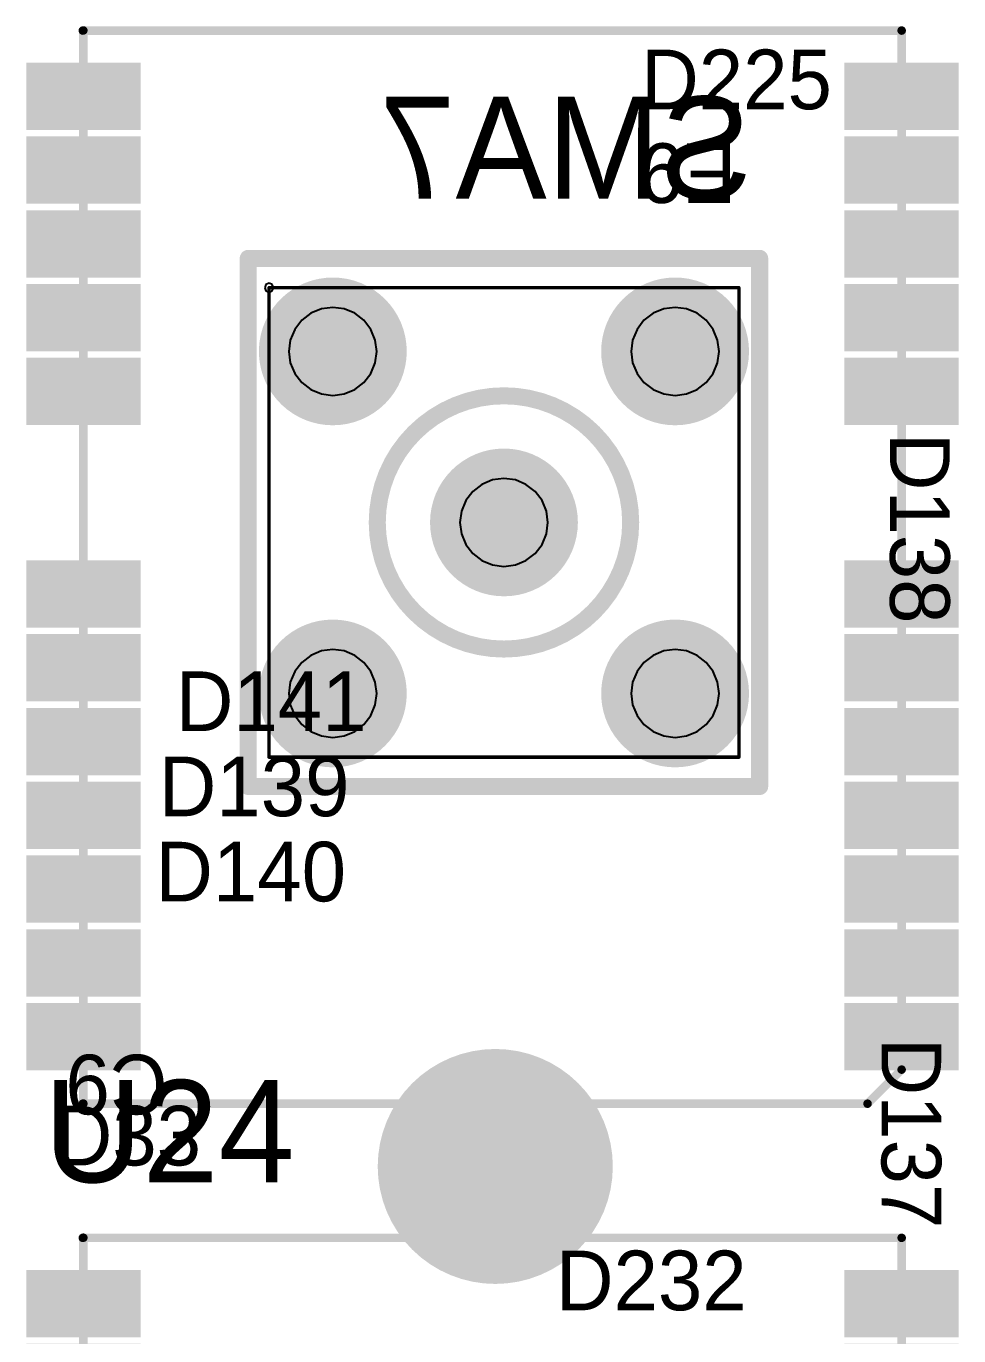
# Model space of a CAD drawing. Extents: x 11.69 to 17.18, y 4.05 to 12.26.
# Drawn here: x 13.892 to 14.439, y 8.054 to 8.823 of the extents above; entities that cross this region are included whole.
import ezdxf

# ---------------------------------------------------------------- set-up
doc = ezdxf.new("R2010")
doc.units = 0
doc.layers.get('0').update_dxf_attribs({"linetype": 'CONTINUOUS'})
for name, color, linetype in [('BOTTOMLAYER', 5, 'CONTINUOUS'), ('BOTTOMOVERLAY', 54, 'CONTINUOUS'), ('BOTTOMSOLDER', 6, 'CONTINUOUS'), ('MECHANICAL10', 56, 'CONTINUOUS'), ('MECHANICAL6', 56, 'CONTINUOUS'), ('MECHANICAL8', 56, 'CONTINUOUS'), ('MECHANICAL9', 56, 'CONTINUOUS'), ('MULTILAYER', 9, 'CONTINUOUS'), ('TOPLAYER', 1, 'CONTINUOUS'), ('TOPOVERLAY', 2, 'CONTINUOUS'), ('TOPPASTE', 8, 'CONTINUOUS'), ('TOPSOLDER', 216, 'CONTINUOUS')]:
    doc.layers.add(name, color=color, linetype=linetype)

# ---------------------------------------------------------------- blocks, each defined once
blk = doc.blocks.new('SMA_TH_HL_SMA_KHD4_B_31')
at = {"layer": 'BOTTOMLAYER', "const_width": 0.03937}
for points in [[(-0.12008, 0.10039, 1), (-0.08071, 0.10039, 1)], [(0.08071, 0.10039, 1), (0.12008, 0.10039, 1)], [(-0.01969, 0, 1), (0.01969, 0, 1)], [(-0.12008, -0.10039, 1), (-0.08071, -0.10039, 1)], [(0.08071, -0.10039, 1), (0.12008, -0.10039, 1)]]:
    blk.add_lwpolyline(points, format="xyb", close=True, dxfattribs=at)
at = {"layer": 'BOTTOMOVERLAY', "const_width": 0.01}
for points in [[(-0.155, -0.15), (-0.155, 0.15)], [(0.155, 0.15), (-0.155, 0.15)], [(0.155, -0.15), (0.155, 0.15)], [(0.155, -0.15), (-0.155, -0.15)]]:
    blk.add_lwpolyline(points, dxfattribs=at)
at = {"layer": 'BOTTOMOVERLAY'}
for points, const_width in [([(-0.1575, 0.15, 1), (-0.1525, 0.15, 1)], 0.005), ([(-0.1575, 0.15, 1), (-0.1525, 0.15, 1)], 0.005), ([(0.1525, 0.15, 1), (0.1575, 0.15, 1)], 0.005), ([(0.1525, 0.15, 1), (0.1575, 0.15, 1)], 0.005), ([(0.07433, 0, 1), (-0.07433, 0, 1)], 0.01), ([(-0.07683, 0, 1), (-0.07183, 0, 1)], 0.005), ([(0.07183, 0, 1), (0.07683, 0, 1)], 0.005), ([(-0.1575, -0.15, 1), (-0.1525, -0.15, 1)], 0.005), ([(-0.1575, -0.15, 1), (-0.1525, -0.15, 1)], 0.005), ([(0.1525, -0.15, 1), (0.1575, -0.15, 1)], 0.005), ([(0.1525, -0.15, 1), (0.1575, -0.15, 1)], 0.005)]:
    blk.add_lwpolyline(points, format="xyb", close=True, dxfattribs=dict(at, const_width=const_width))
at = {"layer": 'BOTTOMSOLDER', "const_width": 0.04337}
for points in [[(-0.12208, 0.10039, 1), (-0.07871, 0.10039, 1)], [(0.07871, 0.10039, 1), (0.12208, 0.10039, 1)], [(-0.02168, 0, 1), (0.02168, 0, 1)], [(-0.12208, -0.10039, 1), (-0.07871, -0.10039, 1)], [(0.07871, -0.10039, 1), (0.12208, -0.10039, 1)]]:
    blk.add_lwpolyline(points, format="xyb", close=True, dxfattribs=at)
at = {"layer": 'MECHANICAL6', "const_width": 0.002}
for points in [[(0.1378, 0.1378), (-0.13779, 0.1378)], [(-0.13779, -0.13779), (-0.13779, 0.1378)], [(0.1378, -0.13779), (0.1378, 0.1378)], [(0.1378, -0.13779), (-0.13779, -0.13779)]]:
    blk.add_lwpolyline(points, dxfattribs=at)
at = {"layer": 'MECHANICAL6', "const_width": 0.001}
for points in [[(-0.13829, 0.1378, 1), (-0.13729, 0.1378, 1)], [(-0.13829, 0.1378, 1), (-0.13729, 0.1378, 1)], [(0.1373, 0.1378, 1), (0.1383, 0.1378, 1)], [(0.1373, 0.1378, 1), (0.1383, 0.1378, 1)], [(-0.13829, -0.13779, 1), (-0.13729, -0.13779, 1)], [(-0.13829, -0.13779, 1), (-0.13729, -0.13779, 1)], [(0.1373, -0.13779, 1), (0.1383, -0.13779, 1)], [(0.1373, -0.13779, 1), (0.1383, -0.13779, 1)]]:
    blk.add_lwpolyline(points, format="xyb", close=True, dxfattribs=at)
at = {"layer": 'MECHANICAL8'}
for p, q in [((-0.1396, -0.13599), (-0.14035, -0.13779)), ((-0.14035, -0.13779), (-0.14035, -0.13779)), ((-0.14035, -0.13779), (-0.1396, -0.1396)), ((-0.13779, -0.13524), (-0.1396, -0.13599)), ((-0.13599, -0.13599), (-0.13779, -0.13524)), ((-0.13524, -0.13779), (-0.13599, -0.13599)), ((-0.13599, -0.1396), (-0.13524, -0.13779)), ((-0.13524, -0.13779), (-0.13524, -0.13779)), ((-0.1396, -0.1396), (-0.13779, -0.14035)), ((-0.13779, -0.14035), (-0.13599, -0.1396))]:
    blk.add_line(p, q, dxfattribs=at)
at = {"layer": 'MECHANICAL9'}
for p, q in [((-0.10707, 0.12532), (-0.1133, 0.12274)), ((-0.10039, 0.1262), (-0.10707, 0.12532)), ((-0.09371, 0.12532), (-0.10039, 0.1262)), ((-0.08748, 0.12274), (-0.09371, 0.12532)), ((0.09371, 0.12532), (0.08748, 0.12274)), ((0.10039, 0.1262), (0.09371, 0.12532)), ((0.10707, 0.12532), (0.10039, 0.1262)), ((0.1133, 0.12274), (0.10707, 0.12532)), ((-0.11864, 0.11864), (-0.12274, 0.1133)), ((-0.1133, 0.12274), (-0.11864, 0.11864)), ((-0.08214, 0.11864), (-0.08748, 0.12274)), ((-0.07804, 0.1133), (-0.08214, 0.11864)), ((0.08214, 0.11864), (0.07804, 0.1133)), ((0.08748, 0.12274), (0.08214, 0.11864)), ((0.11864, 0.11864), (0.1133, 0.12274)), ((0.12274, 0.1133), (0.11864, 0.11864)), ((-0.12274, 0.1133), (-0.12532, 0.10707)), ((-0.07546, 0.10707), (-0.07804, 0.1133)), ((0.07804, 0.1133), (0.07546, 0.10707)), ((0.12532, 0.10707), (0.12274, 0.1133)), ((-0.12532, 0.10707), (-0.1262, 0.10039)), ((-0.1262, 0.10039), (-0.1262, 0.10039)), ((-0.1262, 0.10039), (-0.12532, 0.09371)), ((-0.07458, 0.10039), (-0.07546, 0.10707)), ((-0.07546, 0.09371), (-0.07458, 0.10039)), ((-0.07458, 0.10039), (-0.07458, 0.10039)), ((0.07546, 0.10707), (0.07458, 0.10039)), ((0.07458, 0.10039), (0.07458, 0.10039)), ((0.07458, 0.10039), (0.07546, 0.09371)), ((0.1262, 0.10039), (0.12532, 0.10707)), ((0.12532, 0.09371), (0.1262, 0.10039)), ((0.1262, 0.10039), (0.1262, 0.10039)), ((-0.12532, 0.09371), (-0.12274, 0.08748)), ((-0.07804, 0.08748), (-0.07546, 0.09371)), ((0.07546, 0.09371), (0.07804, 0.08748)), ((0.12274, 0.08748), (0.12532, 0.09371)), ((-0.12274, 0.08748), (-0.11864, 0.08214)), ((-0.08214, 0.08214), (-0.07804, 0.08748)), ((0.07804, 0.08748), (0.08214, 0.08214)), ((0.11864, 0.08214), (0.12274, 0.08748)), ((-0.11864, 0.08214), (-0.1133, 0.07804)), ((-0.1133, 0.07804), (-0.10707, 0.07546)), ((-0.09371, 0.07546), (-0.08748, 0.07804)), ((-0.08748, 0.07804), (-0.08214, 0.08214)), ((0.08214, 0.08214), (0.08748, 0.07804)), ((0.08748, 0.07804), (0.09371, 0.07546)), ((0.10707, 0.07546), (0.1133, 0.07804)), ((0.1133, 0.07804), (0.11864, 0.08214)), ((-0.10707, 0.07546), (-0.10039, 0.07458)), ((-0.10039, 0.07458), (-0.09371, 0.07546)), ((0.09371, 0.07546), (0.10039, 0.07458)), ((0.10039, 0.07458), (0.10707, 0.07546)), ((-0.00668, 0.02493), (-0.01291, 0.02235)), ((0, 0.02581), (-0.00668, 0.02493)), ((0.00668, 0.02493), (0, 0.02581)), ((0.01291, 0.02235), (0.00668, 0.02493)), ((-0.01825, 0.01825), (-0.02235, 0.01291)), ((-0.01291, 0.02235), (-0.01825, 0.01825)), ((0.01825, 0.01825), (0.01291, 0.02235)), ((0.02235, 0.01291), (0.01825, 0.01825)), ((-0.02235, 0.01291), (-0.02493, 0.00668)), ((0.02493, 0.00668), (0.02235, 0.01291)), ((-0.02493, 0.00668), (-0.02581, 0)), ((-0.02581, 0), (-0.02581, 0)), ((-0.02581, 0), (-0.02493, -0.00668)), ((0.02581, 0), (0.02493, 0.00668)), ((0.02493, -0.00668), (0.02581, 0)), ((0.02581, 0), (0.02581, 0)), ((-0.02493, -0.00668), (-0.02235, -0.01291)), ((0.02235, -0.01291), (0.02493, -0.00668)), ((-0.02235, -0.01291), (-0.01825, -0.01825)), ((0.01825, -0.01825), (0.02235, -0.01291)), ((-0.01825, -0.01825), (-0.01291, -0.02235)), ((-0.01291, -0.02235), (-0.00668, -0.02493)), ((0.00668, -0.02493), (0.01291, -0.02235)), ((0.01291, -0.02235), (0.01825, -0.01825)), ((-0.00668, -0.02493), (0, -0.02581)), ((0, -0.02581), (0.00668, -0.02493)), ((-0.10707, -0.07546), (-0.1133, -0.07804)), ((-0.10039, -0.07458), (-0.10707, -0.07546)), ((-0.09371, -0.07546), (-0.10039, -0.07458)), ((-0.08748, -0.07804), (-0.09371, -0.07546)), ((0.09371, -0.07546), (0.08748, -0.07804)), ((0.10039, -0.07458), (0.09371, -0.07546)), ((0.10707, -0.07546), (0.10039, -0.07458)), ((0.1133, -0.07804), (0.10707, -0.07546)), ((-0.11864, -0.08214), (-0.12274, -0.08748)), ((-0.1133, -0.07804), (-0.11864, -0.08214)), ((-0.08214, -0.08214), (-0.08748, -0.07804)), ((-0.07804, -0.08748), (-0.08214, -0.08214)), ((0.08214, -0.08214), (0.07804, -0.08748)), ((0.08748, -0.07804), (0.08214, -0.08214)), ((0.11864, -0.08214), (0.1133, -0.07804)), ((0.12274, -0.08748), (0.11864, -0.08214)), ((-0.12274, -0.08748), (-0.12532, -0.09371)), ((-0.07546, -0.09371), (-0.07804, -0.08748)), ((0.07804, -0.08748), (0.07546, -0.09371)), ((0.12532, -0.09371), (0.12274, -0.08748)), ((-0.12532, -0.09371), (-0.1262, -0.10039)), ((-0.07458, -0.10039), (-0.07546, -0.09371)), ((0.07546, -0.09371), (0.07458, -0.10039)), ((0.1262, -0.10039), (0.12532, -0.09371)), ((-0.1262, -0.10039), (-0.1262, -0.10039)), ((-0.1262, -0.10039), (-0.12532, -0.10707)), ((-0.12532, -0.10707), (-0.12274, -0.1133)), ((-0.07804, -0.1133), (-0.07546, -0.10707)), ((-0.07546, -0.10707), (-0.07458, -0.10039)), ((-0.07458, -0.10039), (-0.07458, -0.10039)), ((0.07458, -0.10039), (0.07458, -0.10039)), ((0.07458, -0.10039), (0.07546, -0.10707)), ((0.07546, -0.10707), (0.07804, -0.1133)), ((0.12274, -0.1133), (0.12532, -0.10707)), ((0.12532, -0.10707), (0.1262, -0.10039)), ((0.1262, -0.10039), (0.1262, -0.10039)), ((-0.12274, -0.1133), (-0.11864, -0.11864)), ((-0.08214, -0.11864), (-0.07804, -0.1133)), ((0.07804, -0.1133), (0.08214, -0.11864)), ((0.11864, -0.11864), (0.12274, -0.1133)), ((-0.11864, -0.11864), (-0.1133, -0.12274)), ((-0.1133, -0.12274), (-0.10707, -0.12532)), ((-0.09371, -0.12532), (-0.08748, -0.12274)), ((-0.08748, -0.12274), (-0.08214, -0.11864)), ((0.08214, -0.11864), (0.08748, -0.12274)), ((0.08748, -0.12274), (0.09371, -0.12532)), ((0.10707, -0.12532), (0.1133, -0.12274)), ((0.1133, -0.12274), (0.11864, -0.11864)), ((-0.10707, -0.12532), (-0.10039, -0.1262)), ((-0.10039, -0.1262), (-0.09371, -0.12532)), ((0.09371, -0.12532), (0.10039, -0.1262)), ((0.10039, -0.1262), (0.10707, -0.12532))]:
    blk.add_line(p, q, dxfattribs=at)
at = {"layer": 'MULTILAYER', "const_width": 0.03937}
for points in [[(-0.12008, 0.10039, 1), (-0.08071, 0.10039, 1)], [(0.08071, 0.10039, 1), (0.12008, 0.10039, 1)], [(-0.01969, 0, 1), (0.01969, 0, 1)], [(-0.12008, -0.10039, 1), (-0.08071, -0.10039, 1)], [(0.08071, -0.10039, 1), (0.12008, -0.10039, 1)]]:
    blk.add_lwpolyline(points, format="xyb", close=True, dxfattribs=at)
at = {"layer": 'TOPLAYER', "const_width": 0.03937}
for points in [[(-0.12008, 0.10039, 1), (-0.08071, 0.10039, 1)], [(0.08071, 0.10039, 1), (0.12008, 0.10039, 1)], [(-0.01969, 0, 1), (0.01969, 0, 1)], [(-0.12008, -0.10039, 1), (-0.08071, -0.10039, 1)], [(0.08071, -0.10039, 1), (0.12008, -0.10039, 1)]]:
    blk.add_lwpolyline(points, format="xyb", close=True, dxfattribs=at)
at = {"layer": 'TOPSOLDER', "const_width": 0.04337}
for points in [[(-0.12208, 0.10039, 1), (-0.07871, 0.10039, 1)], [(0.07871, 0.10039, 1), (0.12208, 0.10039, 1)], [(-0.02168, 0, 1), (0.02168, 0, 1)], [(-0.12208, -0.10039, 1), (-0.07871, -0.10039, 1)], [(0.07871, -0.10039, 1), (0.12208, -0.10039, 1)]]:
    blk.add_lwpolyline(points, format="xyb", close=True, dxfattribs=at)
blk = doc.blocks.new('LB1020B_64')
at = {"layer": 'TOPLAYER'}
for points in [[(-0.02953, 0.57488), (0.02953, 0.57488), (-0.02953, 0.60638), (0.02953, 0.60638)], [(0.45047, 0.57488), (0.50953, 0.57488), (0.45047, 0.60638), (0.50953, 0.60638)], [(-0.02953, 0.53157), (0.02953, 0.53157), (-0.02953, 0.56307), (0.02953, 0.56307)], [(0.45047, 0.53157), (0.50953, 0.53157), (0.45047, 0.56307), (0.50953, 0.56307)], [(-0.02953, 0.48827), (0.02953, 0.48827), (-0.02953, 0.51976), (0.02953, 0.51976)], [(0.45047, 0.48827), (0.50953, 0.48827), (0.45047, 0.51976), (0.50953, 0.51976)], [(-0.02953, 0.44496), (0.02953, 0.44496), (-0.02953, 0.47646), (0.02953, 0.47646)], [(0.45047, 0.44496), (0.50953, 0.44496), (0.45047, 0.47646), (0.50953, 0.47646)], [(-0.02953, 0.40165), (0.02953, 0.40165), (-0.02953, 0.43315), (0.02953, 0.43315)], [(0.45047, 0.40165), (0.50953, 0.40165), (0.45047, 0.43315), (0.50953, 0.43315)], [(-0.02953, 0.35835), (0.02953, 0.35835), (-0.02953, 0.38984), (0.02953, 0.38984)], [(0.45047, 0.35835), (0.50953, 0.35835), (0.45047, 0.38984), (0.50953, 0.38984)], [(-0.02953, 0.31504), (0.02953, 0.31504), (-0.02953, 0.34654), (0.02953, 0.34654)], [(0.45047, 0.31504), (0.50953, 0.31504), (0.45047, 0.34654), (0.50953, 0.34654)], [(-0.02953, 0.19614), (0.02953, 0.19614), (-0.02953, 0.22764), (0.02953, 0.22764)], [(0.45047, 0.19614), (0.50953, 0.19614), (0.45047, 0.22764), (0.50953, 0.22764)], [(-0.02953, 0.15283), (0.02953, 0.15283), (-0.02953, 0.18433), (0.02953, 0.18433)], [(0.45047, 0.15283), (0.50953, 0.15283), (0.45047, 0.18433), (0.50953, 0.18433)], [(-0.02953, 0.10953), (0.02953, 0.10953), (-0.02953, 0.14102), (0.02953, 0.14102)], [(0.45047, 0.10953), (0.50953, 0.10953), (0.45047, 0.14102), (0.50953, 0.14102)], [(-0.02953, 0.06622), (0.02953, 0.06622), (-0.02953, 0.09772), (0.02953, 0.09772)], [(0.45047, 0.06622), (0.50953, 0.06622), (0.45047, 0.09772), (0.50953, 0.09772)], [(-0.02953, 0.02291), (0.02953, 0.02291), (-0.02953, 0.05441), (0.02953, 0.05441)], [(0.45047, 0.02291), (0.50953, 0.02291), (0.45047, 0.05441), (0.50953, 0.05441)]]:
    blk.add_solid(points, dxfattribs=at)
at = {"layer": 'TOPOVERLAY', "const_width": 0.005}
for points in [[(0.02, 0.63), (0, 0.61)], [(0.48031, 0.63), (0.02, 0.63)], [(0.48, 0.62992), (0.48, 0)], [(0, 0.61), (0, 0.00008)], [(0.48031, 0.00008), (0, 0.00008)]]:
    blk.add_lwpolyline(points, dxfattribs=at)
at = {"layer": 'TOPOVERLAY', "const_width": 0.0025}
for points in [[(0.01875, 0.63, 1), (0.02125, 0.63, 1)], [(0.01875, 0.63, 1), (0.02125, 0.63, 1)], [(0.47875, 0.62992, 1), (0.48125, 0.62992, 1)], [(0.47907, 0.63, 1), (0.48157, 0.63, 1)], [(-0.00125, 0.61, 1), (0.00125, 0.61, 1)], [(-0.00125, 0.61, 1), (0.00125, 0.61, 1)], [(-0.00125, 0.00008, 1), (0.00125, 0.00008, 1)], [(-0.00125, 0.00008, 1), (0.00125, 0.00008, 1)], [(0.47875, 0, 1), (0.48125, 0, 1)], [(0.47907, 0.00008, 1), (0.48157, 0.00008, 1)]]:
    blk.add_lwpolyline(points, format="xyb", close=True, dxfattribs=at)
at = {"layer": 'TOPPASTE'}
for points in [[(-0.02953, 0.57488), (0.02953, 0.57488), (-0.02953, 0.60638), (0.02953, 0.60638)], [(0.45047, 0.57488), (0.50953, 0.57488), (0.45047, 0.60638), (0.50953, 0.60638)], [(-0.02953, 0.53157), (0.02953, 0.53157), (-0.02953, 0.56307), (0.02953, 0.56307)], [(0.45047, 0.53157), (0.50953, 0.53157), (0.45047, 0.56307), (0.50953, 0.56307)], [(-0.02953, 0.48827), (0.02953, 0.48827), (-0.02953, 0.51976), (0.02953, 0.51976)], [(0.45047, 0.48827), (0.50953, 0.48827), (0.45047, 0.51976), (0.50953, 0.51976)], [(-0.02953, 0.44496), (0.02953, 0.44496), (-0.02953, 0.47646), (0.02953, 0.47646)], [(0.45047, 0.44496), (0.50953, 0.44496), (0.45047, 0.47646), (0.50953, 0.47646)], [(-0.02953, 0.40165), (0.02953, 0.40165), (-0.02953, 0.43315), (0.02953, 0.43315)], [(0.45047, 0.40165), (0.50953, 0.40165), (0.45047, 0.43315), (0.50953, 0.43315)], [(-0.02953, 0.35835), (0.02953, 0.35835), (-0.02953, 0.38984), (0.02953, 0.38984)], [(0.45047, 0.35835), (0.50953, 0.35835), (0.45047, 0.38984), (0.50953, 0.38984)], [(-0.02953, 0.31504), (0.02953, 0.31504), (-0.02953, 0.34654), (0.02953, 0.34654)], [(0.45047, 0.31504), (0.50953, 0.31504), (0.45047, 0.34654), (0.50953, 0.34654)], [(-0.02953, 0.19614), (0.02953, 0.19614), (-0.02953, 0.22764), (0.02953, 0.22764)], [(0.45047, 0.19614), (0.50953, 0.19614), (0.45047, 0.22764), (0.50953, 0.22764)], [(-0.02953, 0.15283), (0.02953, 0.15283), (-0.02953, 0.18433), (0.02953, 0.18433)], [(0.45047, 0.15283), (0.50953, 0.15283), (0.45047, 0.18433), (0.50953, 0.18433)], [(-0.02953, 0.10953), (0.02953, 0.10953), (-0.02953, 0.14102), (0.02953, 0.14102)], [(0.45047, 0.10953), (0.50953, 0.10953), (0.45047, 0.14102), (0.50953, 0.14102)], [(-0.02953, 0.06622), (0.02953, 0.06622), (-0.02953, 0.09772), (0.02953, 0.09772)], [(0.45047, 0.06622), (0.50953, 0.06622), (0.45047, 0.09772), (0.50953, 0.09772)], [(-0.02953, 0.02291), (0.02953, 0.02291), (-0.02953, 0.05441), (0.02953, 0.05441)], [(0.45047, 0.02291), (0.50953, 0.02291), (0.45047, 0.05441), (0.50953, 0.05441)]]:
    blk.add_solid(points, dxfattribs=at)
at = {"layer": 'TOPSOLDER'}
for points in [[(-0.03353, 0.57088), (0.03353, 0.57088), (-0.03353, 0.61038), (0.03353, 0.61038)], [(0.44647, 0.57088), (0.51353, 0.57088), (0.44647, 0.61038), (0.51353, 0.61038)], [(-0.03353, 0.52757), (0.03353, 0.52757), (-0.03353, 0.56707), (0.03353, 0.56707)], [(0.44647, 0.52757), (0.51353, 0.52757), (0.44647, 0.56707), (0.51353, 0.56707)], [(-0.03353, 0.48427), (0.03353, 0.48427), (-0.03353, 0.52376), (0.03353, 0.52376)], [(0.44647, 0.48427), (0.51353, 0.48427), (0.44647, 0.52376), (0.51353, 0.52376)], [(-0.03353, 0.44096), (0.03353, 0.44096), (-0.03353, 0.48046), (0.03353, 0.48046)], [(0.44647, 0.44096), (0.51353, 0.44096), (0.44647, 0.48046), (0.51353, 0.48046)], [(-0.03353, 0.39765), (0.03353, 0.39765), (-0.03353, 0.43715), (0.03353, 0.43715)], [(0.44647, 0.39765), (0.51353, 0.39765), (0.44647, 0.43715), (0.51353, 0.43715)], [(-0.03353, 0.35435), (0.03353, 0.35435), (-0.03353, 0.39384), (0.03353, 0.39384)], [(0.44647, 0.35435), (0.51353, 0.35435), (0.44647, 0.39384), (0.51353, 0.39384)], [(-0.03353, 0.31104), (0.03353, 0.31104), (-0.03353, 0.35054), (0.03353, 0.35054)], [(0.44647, 0.31104), (0.51353, 0.31104), (0.44647, 0.35054), (0.51353, 0.35054)], [(-0.03353, 0.19214), (0.03353, 0.19214), (-0.03353, 0.23164), (0.03353, 0.23164)], [(0.44647, 0.19214), (0.51353, 0.19214), (0.44647, 0.23164), (0.51353, 0.23164)], [(-0.03353, 0.14883), (0.03353, 0.14883), (-0.03353, 0.18833), (0.03353, 0.18833)], [(0.44647, 0.14883), (0.51353, 0.14883), (0.44647, 0.18833), (0.51353, 0.18833)], [(-0.03353, 0.10553), (0.03353, 0.10553), (-0.03353, 0.14502), (0.03353, 0.14502)], [(0.44647, 0.10553), (0.51353, 0.10553), (0.44647, 0.14502), (0.51353, 0.14502)], [(-0.03353, 0.06222), (0.03353, 0.06222), (-0.03353, 0.10172), (0.03353, 0.10172)], [(0.44647, 0.06222), (0.51353, 0.06222), (0.44647, 0.10172), (0.51353, 0.10172)], [(-0.03353, 0.01891), (0.03353, 0.01891), (-0.03353, 0.05841), (0.03353, 0.05841)], [(0.44647, 0.01891), (0.51353, 0.01891), (0.44647, 0.05841), (0.51353, 0.05841)]]:
    blk.add_solid(points, dxfattribs=at)
blk = doc.blocks.new('LB1020B_72')
at = {"layer": 'TOPLAYER'}
for points in [[(-0.02953, 0.57488), (0.02953, 0.57488), (-0.02953, 0.60638), (0.02953, 0.60638)], [(0.45047, 0.57488), (0.50953, 0.57488), (0.45047, 0.60638), (0.50953, 0.60638)], [(-0.02953, 0.53157), (0.02953, 0.53157), (-0.02953, 0.56307), (0.02953, 0.56307)], [(0.45047, 0.53157), (0.50953, 0.53157), (0.45047, 0.56307), (0.50953, 0.56307)], [(-0.02953, 0.48827), (0.02953, 0.48827), (-0.02953, 0.51976), (0.02953, 0.51976)], [(0.45047, 0.48827), (0.50953, 0.48827), (0.45047, 0.51976), (0.50953, 0.51976)], [(-0.02953, 0.44496), (0.02953, 0.44496), (-0.02953, 0.47646), (0.02953, 0.47646)], [(0.45047, 0.44496), (0.50953, 0.44496), (0.45047, 0.47646), (0.50953, 0.47646)], [(-0.02953, 0.40165), (0.02953, 0.40165), (-0.02953, 0.43315), (0.02953, 0.43315)], [(0.45047, 0.40165), (0.50953, 0.40165), (0.45047, 0.43315), (0.50953, 0.43315)], [(-0.02953, 0.35835), (0.02953, 0.35835), (-0.02953, 0.38984), (0.02953, 0.38984)], [(0.45047, 0.35835), (0.50953, 0.35835), (0.45047, 0.38984), (0.50953, 0.38984)], [(-0.02953, 0.31504), (0.02953, 0.31504), (-0.02953, 0.34654), (0.02953, 0.34654)], [(0.45047, 0.31504), (0.50953, 0.31504), (0.45047, 0.34654), (0.50953, 0.34654)], [(-0.02953, 0.19614), (0.02953, 0.19614), (-0.02953, 0.22764), (0.02953, 0.22764)], [(0.45047, 0.19614), (0.50953, 0.19614), (0.45047, 0.22764), (0.50953, 0.22764)], [(-0.02953, 0.15283), (0.02953, 0.15283), (-0.02953, 0.18433), (0.02953, 0.18433)], [(0.45047, 0.15283), (0.50953, 0.15283), (0.45047, 0.18433), (0.50953, 0.18433)], [(-0.02953, 0.10953), (0.02953, 0.10953), (-0.02953, 0.14102), (0.02953, 0.14102)], [(0.45047, 0.10953), (0.50953, 0.10953), (0.45047, 0.14102), (0.50953, 0.14102)], [(-0.02953, 0.06622), (0.02953, 0.06622), (-0.02953, 0.09772), (0.02953, 0.09772)], [(0.45047, 0.06622), (0.50953, 0.06622), (0.45047, 0.09772), (0.50953, 0.09772)], [(-0.02953, 0.02291), (0.02953, 0.02291), (-0.02953, 0.05441), (0.02953, 0.05441)], [(0.45047, 0.02291), (0.50953, 0.02291), (0.45047, 0.05441), (0.50953, 0.05441)]]:
    blk.add_solid(points, dxfattribs=at)
at = {"layer": 'TOPOVERLAY', "const_width": 0.005}
for points in [[(0.02, 0.63), (0, 0.61)], [(0.48031, 0.63), (0.02, 0.63)], [(0.48, 0.62992), (0.48, 0)], [(0, 0.61), (0, 0.00008)], [(0.48031, 0.00008), (0, 0.00008)]]:
    blk.add_lwpolyline(points, dxfattribs=at)
at = {"layer": 'TOPOVERLAY', "const_width": 0.0025}
for points in [[(0.01875, 0.63, 1), (0.02125, 0.63, 1)], [(0.01875, 0.63, 1), (0.02125, 0.63, 1)], [(0.47875, 0.62992, 1), (0.48125, 0.62992, 1)], [(0.47907, 0.63, 1), (0.48157, 0.63, 1)], [(-0.00125, 0.61, 1), (0.00125, 0.61, 1)], [(-0.00125, 0.61, 1), (0.00125, 0.61, 1)], [(-0.00125, 0.00008, 1), (0.00125, 0.00008, 1)], [(-0.00125, 0.00008, 1), (0.00125, 0.00008, 1)], [(0.47875, 0, 1), (0.48125, 0, 1)], [(0.47907, 0.00008, 1), (0.48157, 0.00008, 1)]]:
    blk.add_lwpolyline(points, format="xyb", close=True, dxfattribs=at)
at = {"layer": 'TOPPASTE'}
for points in [[(-0.02953, 0.57488), (0.02953, 0.57488), (-0.02953, 0.60638), (0.02953, 0.60638)], [(0.45047, 0.57488), (0.50953, 0.57488), (0.45047, 0.60638), (0.50953, 0.60638)], [(-0.02953, 0.53157), (0.02953, 0.53157), (-0.02953, 0.56307), (0.02953, 0.56307)], [(0.45047, 0.53157), (0.50953, 0.53157), (0.45047, 0.56307), (0.50953, 0.56307)], [(-0.02953, 0.48827), (0.02953, 0.48827), (-0.02953, 0.51976), (0.02953, 0.51976)], [(0.45047, 0.48827), (0.50953, 0.48827), (0.45047, 0.51976), (0.50953, 0.51976)], [(-0.02953, 0.44496), (0.02953, 0.44496), (-0.02953, 0.47646), (0.02953, 0.47646)], [(0.45047, 0.44496), (0.50953, 0.44496), (0.45047, 0.47646), (0.50953, 0.47646)], [(-0.02953, 0.40165), (0.02953, 0.40165), (-0.02953, 0.43315), (0.02953, 0.43315)], [(0.45047, 0.40165), (0.50953, 0.40165), (0.45047, 0.43315), (0.50953, 0.43315)], [(-0.02953, 0.35835), (0.02953, 0.35835), (-0.02953, 0.38984), (0.02953, 0.38984)], [(0.45047, 0.35835), (0.50953, 0.35835), (0.45047, 0.38984), (0.50953, 0.38984)], [(-0.02953, 0.31504), (0.02953, 0.31504), (-0.02953, 0.34654), (0.02953, 0.34654)], [(0.45047, 0.31504), (0.50953, 0.31504), (0.45047, 0.34654), (0.50953, 0.34654)], [(-0.02953, 0.19614), (0.02953, 0.19614), (-0.02953, 0.22764), (0.02953, 0.22764)], [(0.45047, 0.19614), (0.50953, 0.19614), (0.45047, 0.22764), (0.50953, 0.22764)], [(-0.02953, 0.15283), (0.02953, 0.15283), (-0.02953, 0.18433), (0.02953, 0.18433)], [(0.45047, 0.15283), (0.50953, 0.15283), (0.45047, 0.18433), (0.50953, 0.18433)], [(-0.02953, 0.10953), (0.02953, 0.10953), (-0.02953, 0.14102), (0.02953, 0.14102)], [(0.45047, 0.10953), (0.50953, 0.10953), (0.45047, 0.14102), (0.50953, 0.14102)], [(-0.02953, 0.06622), (0.02953, 0.06622), (-0.02953, 0.09772), (0.02953, 0.09772)], [(0.45047, 0.06622), (0.50953, 0.06622), (0.45047, 0.09772), (0.50953, 0.09772)], [(-0.02953, 0.02291), (0.02953, 0.02291), (-0.02953, 0.05441), (0.02953, 0.05441)], [(0.45047, 0.02291), (0.50953, 0.02291), (0.45047, 0.05441), (0.50953, 0.05441)]]:
    blk.add_solid(points, dxfattribs=at)
at = {"layer": 'TOPSOLDER'}
for points in [[(-0.03353, 0.57088), (0.03353, 0.57088), (-0.03353, 0.61038), (0.03353, 0.61038)], [(0.44647, 0.57088), (0.51353, 0.57088), (0.44647, 0.61038), (0.51353, 0.61038)], [(-0.03353, 0.52757), (0.03353, 0.52757), (-0.03353, 0.56707), (0.03353, 0.56707)], [(0.44647, 0.52757), (0.51353, 0.52757), (0.44647, 0.56707), (0.51353, 0.56707)], [(-0.03353, 0.48427), (0.03353, 0.48427), (-0.03353, 0.52376), (0.03353, 0.52376)], [(0.44647, 0.48427), (0.51353, 0.48427), (0.44647, 0.52376), (0.51353, 0.52376)], [(-0.03353, 0.44096), (0.03353, 0.44096), (-0.03353, 0.48046), (0.03353, 0.48046)], [(0.44647, 0.44096), (0.51353, 0.44096), (0.44647, 0.48046), (0.51353, 0.48046)], [(-0.03353, 0.39765), (0.03353, 0.39765), (-0.03353, 0.43715), (0.03353, 0.43715)], [(0.44647, 0.39765), (0.51353, 0.39765), (0.44647, 0.43715), (0.51353, 0.43715)], [(-0.03353, 0.35435), (0.03353, 0.35435), (-0.03353, 0.39384), (0.03353, 0.39384)], [(0.44647, 0.35435), (0.51353, 0.35435), (0.44647, 0.39384), (0.51353, 0.39384)], [(-0.03353, 0.31104), (0.03353, 0.31104), (-0.03353, 0.35054), (0.03353, 0.35054)], [(0.44647, 0.31104), (0.51353, 0.31104), (0.44647, 0.35054), (0.51353, 0.35054)], [(-0.03353, 0.19214), (0.03353, 0.19214), (-0.03353, 0.23164), (0.03353, 0.23164)], [(0.44647, 0.19214), (0.51353, 0.19214), (0.44647, 0.23164), (0.51353, 0.23164)], [(-0.03353, 0.14883), (0.03353, 0.14883), (-0.03353, 0.18833), (0.03353, 0.18833)], [(0.44647, 0.14883), (0.51353, 0.14883), (0.44647, 0.18833), (0.51353, 0.18833)], [(-0.03353, 0.10553), (0.03353, 0.10553), (-0.03353, 0.14502), (0.03353, 0.14502)], [(0.44647, 0.10553), (0.51353, 0.10553), (0.44647, 0.14502), (0.51353, 0.14502)], [(-0.03353, 0.06222), (0.03353, 0.06222), (-0.03353, 0.10172), (0.03353, 0.10172)], [(0.44647, 0.06222), (0.51353, 0.06222), (0.44647, 0.10172), (0.51353, 0.10172)], [(-0.03353, 0.01891), (0.03353, 0.01891), (-0.03353, 0.05841), (0.03353, 0.05841)], [(0.44647, 0.01891), (0.51353, 0.01891), (0.44647, 0.05841), (0.51353, 0.05841)]]:
    blk.add_solid(points, dxfattribs=at)

msp = doc.modelspace()

# ---------------------------------------------------------------- linework, layer by layer
at = {"layer": 'BOTTOMLAYER', "const_width": 0.06496}
msp.add_lwpolyline([(14.13442, 8.15329, 1), (14.19938, 8.15329, 1)], format="xyb", close=True, dxfattribs=at)
at = {"layer": 'BOTTOMSOLDER', "const_width": 0.06896}
msp.add_lwpolyline([(14.13242, 8.15329, 1), (14.20138, 8.15329, 1)], format="xyb", close=True, dxfattribs=at)
at = {"layer": 'TOPLAYER', "const_width": 0.06496}
msp.add_lwpolyline([(14.13442, 8.15329, 1), (14.19938, 8.15329, 1)], format="xyb", close=True, dxfattribs=at)
at = {"layer": 'TOPSOLDER', "const_width": 0.06896}
msp.add_lwpolyline([(14.13242, 8.15329, 1), (14.20138, 8.15329, 1)], format="xyb", close=True, dxfattribs=at)

# ---------------------------------------------------------------- block references
for name, p, rotation in [('LB1020B_64', (14.40528, 8.82012), 180), ('SMA_TH_HL_SMA_KHD4_B_31', (14.172, 8.53133), 270), ('LB1020B_72', (14.40528, 8.11146), 180)]:
    msp.add_blockref(name, p, dxfattribs=dict(rotation=rotation))

# ---------------------------------------------------------------- texts
at = {"layer": 'BOTTOMOVERLAY', "text_generation_flag": 2}
msp.add_text('SMA7', height=0.06, rotation=360, dxfattribs=at).set_placement((14.31745, 8.72133))
at = {"layer": 'MECHANICAL10'}
for s, p in [('D225', (14.25248, 8.77388)), ('D33', (13.90848, 8.15388)), ('D232', (14.20248, 8.06888))]:
    msp.add_text(s, height=0.035, dxfattribs=at).set_placement(p)
for s, rotation, p in [('E9', 180, (14.30848, 8.75388)), ('D138', 270, (14.39848, 8.58388)), ('D141', 360, (13.97948, 8.40888)), ('D139', 360, (13.96948, 8.35888)), ('D140', 360, (13.96748, 8.30888)), ('C9', 180, (13.97473, 8.21888)), ('D137', 270, (14.39348, 8.22888))]:
    msp.add_text(s, height=0.035, rotation=rotation, dxfattribs=at).set_placement(p)
at = {"layer": 'TOPOVERLAY'}
msp.add_text('U24', height=0.06, dxfattribs=at).set_placement((13.902, 8.144))

doc.saveas('drawing.dxf')
